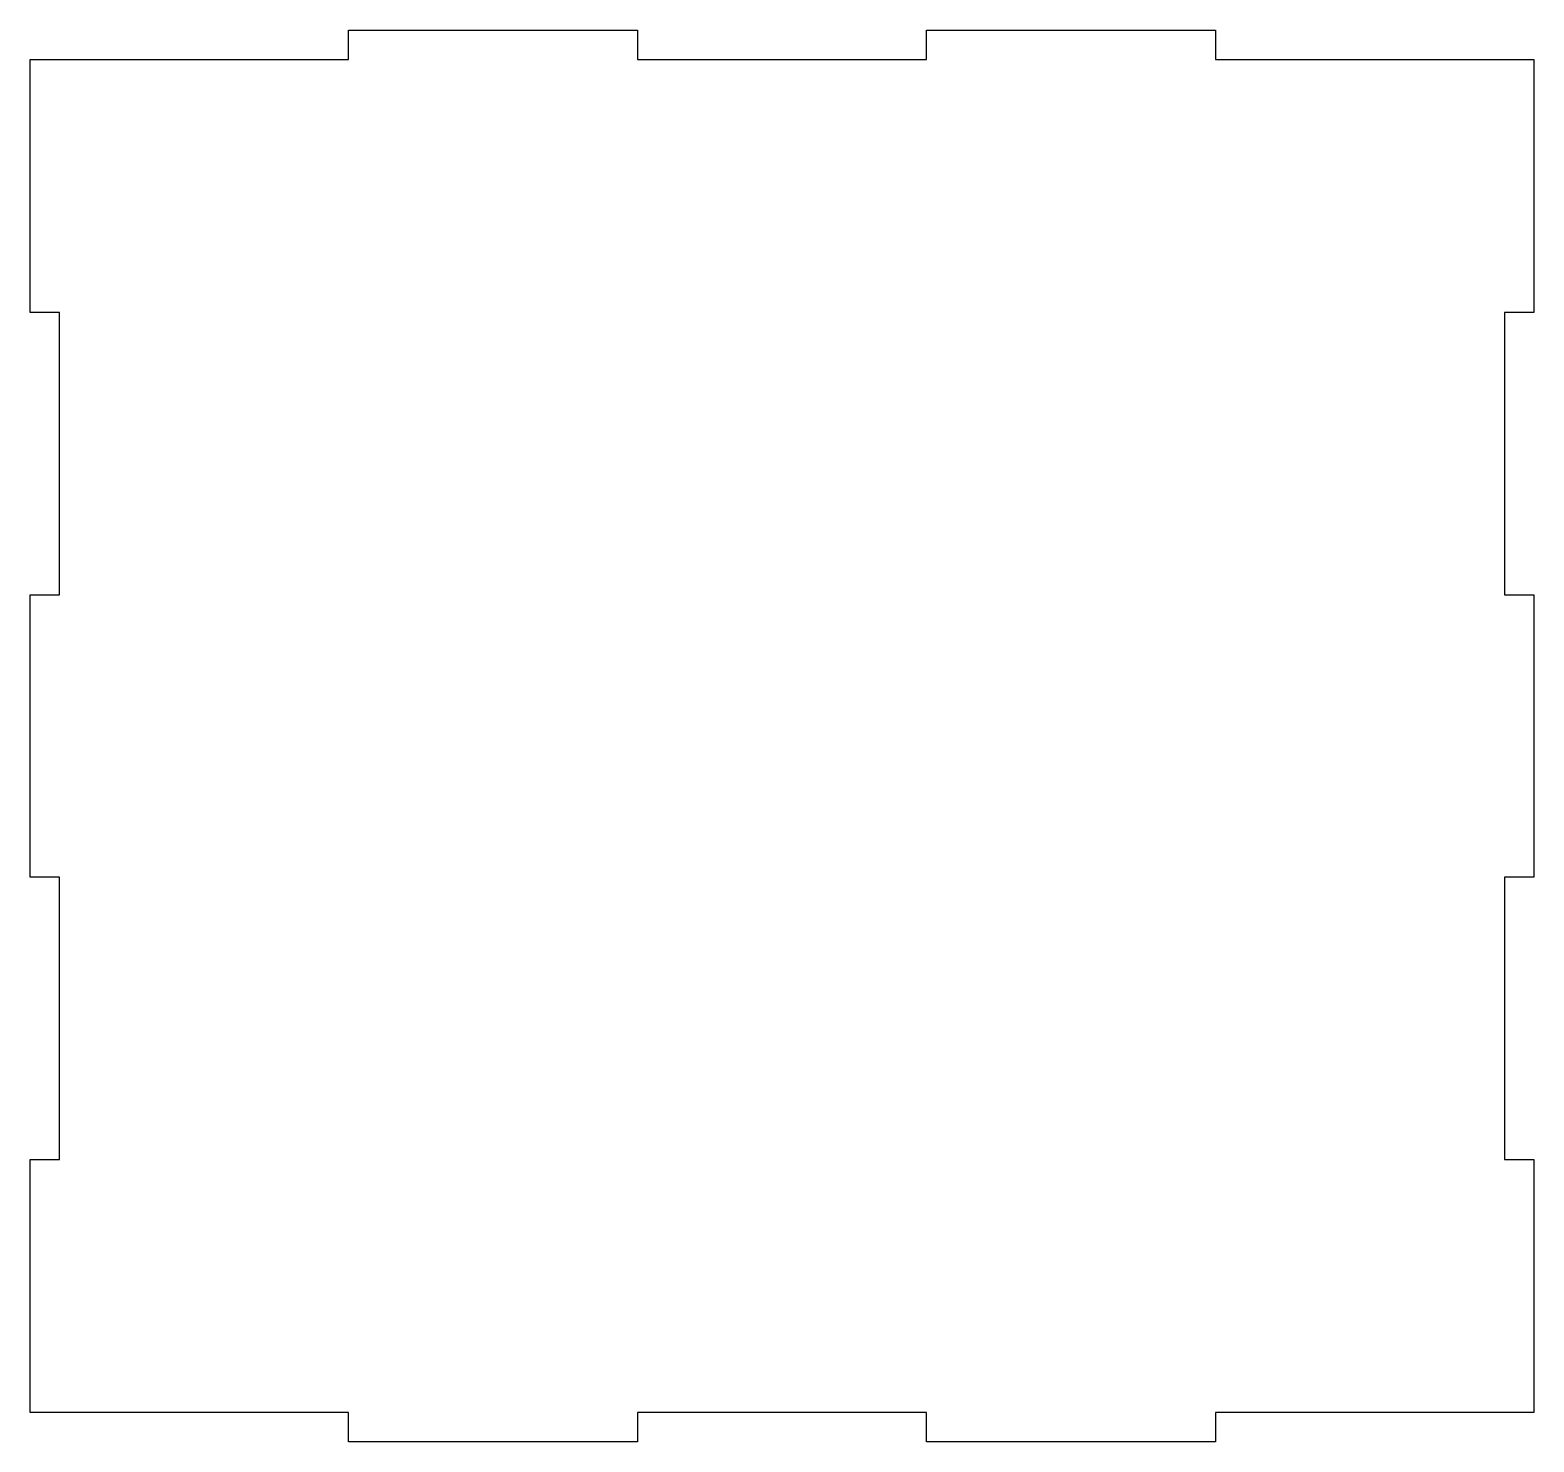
# Model space of a CAD drawing. Header units: millimetres. Extents: x 0 to 128, y 60 to 180.
import ezdxf

# ---------------------------------------------------------------- set-up
doc = ezdxf.new("R2010")
doc.units = ezdxf.units.MM
doc.layers.get('0').update_dxf_attribs({"linetype": 'CONTINUOUS'})

msp = doc.modelspace()

# ---------------------------------------------------------------- linework, layer by layer
msp.add_lwpolyline([(27.052, 62.5), (0, 62.5), (0, 84), (2.5, 84), (2.5, 108), (0, 108), (0, 132), (2.5, 132), (2.5, 156), (0, 156), (0, 177.5), (27.052, 177.5), (27.052, 180), (51.604, 180), (51.604, 177.5), (76.156, 177.5), (76.156, 180), (100.708, 180), (100.708, 177.5), (127.76, 177.5), (127.76, 156), (125.26, 156), (125.26, 132), (127.76, 132), (127.76, 108), (125.26, 108), (125.26, 84), (127.76, 84), (127.76, 62.5), (100.708, 62.5), (100.708, 60), (76.156, 60), (76.156, 62.5), (51.604, 62.5), (51.604, 60), (27.052, 60)], close=True)

doc.saveas('drawing.dxf')
